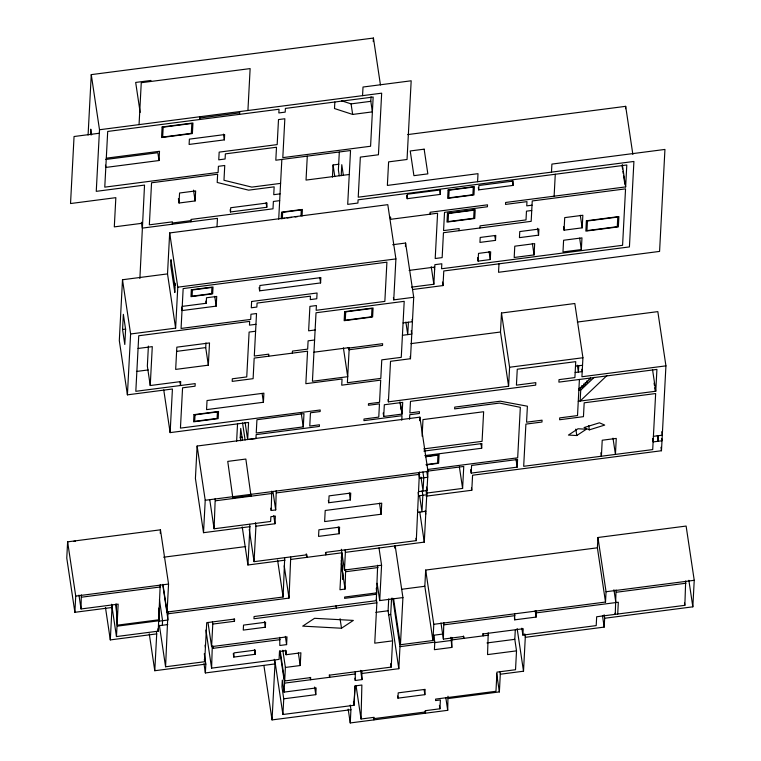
<?xml version="1.0" encoding="UTF-8"?>
<svg xmlns="http://www.w3.org/2000/svg" width="761" height="761" viewBox="0 0 761 761"><rect width="100%" height="100%" fill="white"/><g stroke="black" fill="none" stroke-linecap="round" stroke-linejoin="round"><path stroke-width="1.14" d="M373.584 717.556L373.936 719.877L374.07 717.328L361.037 719.012L361.875 685.024L354.987 685.937L353.97 705.295L282.911 714.503L274.807 660.263M354.93 678.175L355.273 680.486L362.008 679.592L361.808 671.135M139.881 278.516L144.533 185.085L96.257 191.344L99.501 129.751L91.263 74.626L373.432 38.05L380.452 84.966M88.086 135.039L91.263 74.626M284.7 557.87L283.111 597.014L167.078 612.053L168.552 584.058L160.447 529.818L67.624 541.851L66.768 558.06L74.882 612.301L112.01 607.487L111.667 605.176M90.483 134.792L90.778 129.17L91.634 134.935M74.882 612.301L75.729 596.091L67.624 541.851M160.219 584.686L158.231 631.154L116.462 636.567L118.164 604.148L81.037 608.962L81.313 594.864M392.695 244.719L405.603 243.044L413.708 297.285L393.751 299.872L395.91 258.911L387.796 204.661L169.674 232.942L167.515 273.903L122.502 279.744L119.306 340.595L127.41 394.845L172.424 389.004L170.131 432.619L248.571 422.45L247.667 439.611L245.109 422.507M122.559 329.503L123.358 314.322L125.594 329.313L124.794 344.495L122.559 329.503L125.66 329.094M156.366 631.573L156.718 633.884L110.307 639.906L112.01 607.487M139.054 124.623L141.261 82.711L250.131 68.595L247.924 110.507M115.967 604.034L117.489 626.132L159.496 620.681L158.745 608.039M127.41 394.845L130.607 333.984L122.502 279.744M117.489 626.132L116.1 604.158M148.395 346.103L147.349 366.146L150.24 385.532L180.709 381.584L180.5 385.513L179.986 382.089M105.475 165.194L105.808 167.43L159.02 160.533L159.506 151.287L106.293 158.183M150.24 385.532L152.286 346.626L138.074 348.471M172.309 224.219L172.433 221.841L149.346 224.837L151.553 182.773L217.636 174.212L217.199 182.459L248.619 190.155L274.15 186.845L273.741 194.692L280.038 193.874M160.267 533.318L160.447 529.818M179.035 203.016L179.567 193.009L195.653 190.925L195.13 200.933L179.035 203.016L178.397 198.697M204.281 653.718L205.831 664.106L154.778 670.726L156.718 633.884M158.821 610.864L159.325 618.227M130.607 333.984L175.62 328.143L177.779 287.182L169.674 232.942M162.331 625.276L162.569 620.71L159.42 599.63M279.772 637.337L279.81 645.49L286.593 644.615L286.992 636.852L211.596 646.631L212.785 624.077L234.474 621.271L234.588 619.064L206.716 622.669L204.661 661.718L165.575 666.788L168.019 611.435M190.878 221.812L191.001 219.434L272.999 208.809L273.38 201.465L279.677 200.647M199.639 119.525L199.782 116.747M378.988 547.91L381.575 565.223L344.448 570.037L345.38 552.353L424.277 542.127L427.996 471.392L419.882 417.152L197.118 446.032L195.415 478.45L203.52 532.69L249.931 526.679L249.579 524.367M182.231 306.388L206.221 303.278L206.507 297.76L216.723 296.438L216.21 306.131L182.012 310.564L181.518 307.292M208.343 365.175L209.513 342.935L176.837 347.168L175.667 369.408L208.343 365.175L205.717 347.596L205.965 342.916M217.018 226.578L217.456 218.369L142.269 228.119L141.394 222.25M203.52 532.69L205.223 500.272L197.118 446.032M224.362 139.872L224.638 134.564L189.394 139.139L189.109 144.438L224.362 139.872L223.496 134.117M274.293 659.302L274.978 663.925L205.365 672.943L205.831 664.106M230.478 211.967L230.707 207.734L267.006 203.025L266.788 207.268L230.478 211.967L230.145 209.694M306.264 553.827L306.797 557.356L306.93 554.798L254.069 561.656L255.934 526.212L274.959 523.749L275.368 516.101L270.887 516.681L270.64 521.456L214.098 528.781L215.23 498.474M239.553 114.35L239.696 111.582M310.222 677.395L310.574 679.754L310.688 677.594L284.681 680.971L285.385 667.445L300.224 665.523L300.89 652.805L286.06 654.726L286.269 650.655L279.487 651.53L279.078 659.387L211.606 668.139L212.29 646.089M236.633 441.171L237.556 423.516M240.742 440.895L240.229 437.442L240.704 428.395L242.426 439.906M233.798 657.076L234.017 652.881L255.382 650.113L255.154 654.308L233.798 657.076L233.275 653.556M259.615 290.835L259.891 285.499L320.866 277.594L320.581 282.93L259.615 290.835L259.12 287.544M285.042 560.172L247.915 564.985L249.931 526.679M263.42 402.265L263.896 393.171L207.04 400.543L206.554 409.627L263.42 402.265L262.117 393.513M268.681 356.205L268.785 354.16L254.298 356.034L256.524 313.532L250.959 314.255L250.683 319.42L181.07 328.448L183.163 288.581L386.911 262.165L384.847 301.394L316.157 310.298L316.405 305.541L309.908 306.388L308.624 330.826L315.121 329.979M278.707 219.149L281.846 159.429M282.341 218.264L282.654 212.338L301.299 209.922L300.995 215.839M276.243 490.569L275.691 509.918L271.211 510.498L271.763 491.149M265.332 627.226L265.599 622.251L243.53 625.104L243.263 630.089L265.332 627.226L264.505 621.651M350.25 705.076L350.935 709.69L272.038 719.916L274.978 663.925M292.348 353.142L292.452 351.087L307.663 349.118L308.1 340.842L314.597 340.005M302.06 216.048L302.412 209.437L281.58 212.138L281.237 218.749L284.709 218.293M307.292 156.138L306.036 180.081L349.27 174.478M282.911 714.503L283.739 698.817L281.95 686.812L282.302 680.096L284.091 692.101L316.138 687.944L315.777 694.66L283.739 698.817M284.091 692.101L284.566 683.121L279.734 650.807M168.362 613.737L289.028 598.098L290.721 557.081M303.287 426.892L303.981 413.632L256.942 419.73L256.238 432.99L303.287 426.892L301.223 413.042M334.84 102.003L334.498 108.547L352.657 114.435L372.386 111.877L370.807 101.318L371.045 96.752M332.433 177.104L333.071 164.975L338.854 164.224M339.311 152.162L338.379 169.893L339.254 175.762M341.194 175.734L341.775 164.68L343.344 175.182M328.714 502.745L329.075 495.868L350.735 493.052L350.374 499.929L328.714 502.745L328.362 500.424M339.244 533.708L339.596 527.135L318.897 529.818L318.545 536.391L339.244 533.708L338.245 526.973M362.559 95.648L363.016 87.03L411.178 80.79L407.04 159.487L388.605 161.874L387.368 185.418L478.013 173.67L477.585 181.717M341.832 567.335L341.289 560.144M342.231 570.046L342.574 574.089M342.83 579.473L342.907 578.132M373.251 41.608L373.432 38.05M291.063 559.392L341.908 552.8L339.967 589.737L345.066 589.081L345.637 569.38M447.982 696.22L447.706 710.317L350.241 722.95L350.935 709.69M355.273 680.486L355.273 671.602M411.577 287.135L433.856 284.253L434.883 264.676L441.827 263.772L441.561 268.766L622.584 245.299L625.552 188.861L532.243 200.952L531.168 221.337L443.454 232.714L442.151 257.618L435.206 258.512L437.585 213.223L390.564 219.32L390.669 217.38M383.715 416.467L384.324 404.757L402.712 402.369L402.093 414.079L383.715 416.467L383.192 413.004M377.665 565.233L376.267 600.695L254.079 616.534L253.965 618.741L376.866 602.807L376.343 599.345M381.147 514.236L381.727 503.154L325.213 510.479L324.624 521.57L381.147 514.236L379.492 503.164M376.866 602.807L374.745 643.169L392.59 640.857L388.091 610.769L388.719 598.897M577.323 322.055L657.827 311.62L665.932 365.86L581.927 376.752L582.926 357.746L574.821 303.506L501.489 313.009L509.594 367.249L508.595 386.255L388.395 401.837L390.526 361.313L410.483 358.726L413.708 297.285M395.159 545.647L402.921 597.575L379.72 600.591L381.575 565.223M407.183 198.688L407.411 194.207L440.524 189.917L440.286 194.397L407.183 198.688L406.678 195.368M405.423 246.593L405.603 243.044M362.16 673.447L398.821 668.691L390.716 614.45L391.563 598.203M394.569 548.053L394.693 545.694M401.77 420.243L402.008 415.706L363.929 420.643L364.015 419.016L378.769 417.104L379.463 403.844L368.41 405.28L368.486 403.73L379.549 402.303L380.709 380.129L341.727 385.18L342.05 378.997L305.846 383.687L307.558 351.173L254.184 358.089L253.109 378.674L232.191 381.385L232.324 378.797L246.745 376.923L249.104 332.072L255.601 331.235M408.391 322.226L407.744 334.602L405.87 322.065M329.247 674.931L329.599 677.28L329.713 675.131L391.211 667.102L392.59 640.857M409.542 419.235L409.779 414.697L419.359 413.461L419.454 411.691L409.865 412.928L410.474 401.361L535.696 385.133L535.82 382.64L516.424 385.152L517.261 369.228L575.735 361.646L574.897 377.57L559.031 379.634L558.897 382.127L656.914 369.418L655.773 391.24L578.265 401.294M398.821 668.691L399.982 646.65L392.733 598.175M448.324 698.531L499.378 691.911L500.3 674.227L523.511 671.221L525.29 637.328L604.186 627.102L604.653 618.255L692.833 606.831L694.232 580.301L686.118 526.06L597.937 537.494L597.395 547.806L425.675 570.065L433.789 624.315L432.933 640.524L400.448 644.729L402.921 597.575M397.936 698.151L398.212 692.862L425.142 689.371L424.866 694.66L397.936 698.151L397.623 696.068M430.013 214.202L430.117 212.262L487.516 204.823L487.411 206.764L444.529 212.329L443.568 230.602L459.168 228.576L459.054 230.688M419.701 420.719L419.882 417.152M325.47 552.534L325.822 554.883L325.955 552.334L416.296 540.624L419.435 472.01M422.108 436.177L422.983 419.596L483.635 411.739L482.074 441.342L423.753 448.895M432.933 640.524L424.828 586.274L425.675 570.065M412.481 289.532L443.007 285.575L443.777 270.983L629.423 246.916L633.913 161.456L358.231 197.194L360.334 157.108L378.436 154.768L381.67 93.175L99.501 129.751M433.589 638.46L433.76 635.226L443.054 634.018M433.76 635.226L434.797 642.132L434.398 649.685L451.825 647.43L451.882 637.575M463.354 636.053L463.706 638.384L463.81 636.443L443.387 639.088L443.796 622.517M425.104 710.879L425.447 713.2L425.589 710.65L439.934 708.786L440.4 699.949L435.549 700.577L435.625 699.102L495.963 691.283L496.962 672.125L515.53 669.718L516.519 650.855L514.797 639.335L515.283 630.184M451.825 647.43L450.959 637.28M426.103 493.147L462.602 488.419L463.753 466.464L427.197 471.202M478.679 189.87L478.907 185.513L513.237 181.061L513.009 185.418L478.679 189.87L478.336 187.587M478.098 261.128L478.507 253.394L490.674 251.815L490.265 259.549L478.098 261.128L477.585 257.694M479.934 227.977L480.048 225.865L526.013 219.91L526.469 211.168L531.739 210.483M471.202 473.104L471.601 465.447L517.585 459.482L517.185 467.14L471.202 473.104L470.688 469.642M426.112 496.172L471.791 490.255L472.581 475.225L661.471 450.74L665.932 365.86M424.781 455.611L481.665 448.239L481.913 443.568L423.867 451.092M495.506 240.381L495.772 235.434L480.201 237.451L479.944 242.398L495.506 240.381L494.821 235.805M498.988 263.829L498.541 272.286L659.578 251.406L664.943 149.432L551.906 164.091L551.478 172.138M508.595 386.255L500.491 332.015L501.489 313.009M488.229 632.857L487.554 654.603L516.519 650.855M536.01 610.731L536.115 617.066L514.721 619.844L514.626 613.509M534.079 254.906L534.669 243.615L514.778 246.193L514.189 257.484L534.079 254.906L532.367 243.463M538.569 235.159L538.893 229.08L519.763 231.563L519.44 237.641L538.569 235.159L537.542 228.29M685.68 580.976L684.852 605.328L596.672 616.762L596.205 625.599L522.883 635.102L523.216 628.738L483.302 633.913L483.197 635.863L482.855 633.523M554.122 196.186L555.273 174.259M564.063 230.183L564.719 217.617L582.85 215.268L582.184 227.834L564.063 230.183L563.549 226.749M581.347 249.551L581.965 237.87L563.597 240.257L562.988 251.939L581.347 249.551L579.644 238.117M578.721 365.756L578.389 372.091L577.361 365.213M579.416 379.463L577.513 415.582L559.706 417.894L559.611 419.749L583.449 416.657L584.182 402.807L655.649 393.542L652.71 449.58L523.682 466.303L525.899 424.115L541.975 422.032L542.07 420.177L526.564 422.184L527.402 406.203L500.367 401.199L454.726 407.116L454.631 408.885L499.492 403.073L520.324 407.335L517.68 457.808L427.768 469.47M580.205 389.603L580.32 387.416L582.203 387.178L582.003 385.817L583.887 385.58L583.687 384.219L585.57 383.972L585.361 382.621L587.254 382.374L587.045 381.023L588.928 380.776L588.729 379.416L590.612 379.178L590.412 377.817M594.179 377.332L580.719 390.136L580.148 401.047L607.069 375.439M581.889 388.005L582.003 385.817M583.573 386.398L583.687 384.219M585.247 384.8L585.361 382.621M586.931 383.202L587.045 381.023M625.552 108.709L625.675 106.331L407.725 134.583M532.025 205.185L526.745 205.86L526.973 201.636L505.513 204.424L505.618 202.474L625.647 186.911L626.798 164.985L358.089 199.82L357.917 203.044L347.701 204.367L350.536 150.526L275.815 160.219L276.49 147.254L225.37 153.874L225.094 159.001L218.759 159.829L219.168 152.124L277.175 144.6L278.497 119.582L284.842 118.754L282.807 157.632L370.578 146.245L373.166 97.037L285.394 108.414L285.194 112.124L278.84 112.951L279.04 109.232L107.701 131.444L104.771 187.149L218.093 172.452L218.417 166.307L224.752 165.489L223.981 180.271L251.815 187.111L280.59 183.382M433.789 624.315L605.509 602.046L606.051 591.735L597.937 537.494M616.058 589.937L615.24 614.355L615.069 613.223M617.704 614.032L618.332 602.246L536.334 612.871M658.474 435.673L658.179 441.266L657.314 435.482M355.14 685.918L353.97 705.295L353.456 701.832M576.79 435.53L586.341 429.223L577.989 428.766L568.448 435.073L576.79 435.53L575.83 429.118M341.499 628.234L353.342 620.415L314.55 618.312L302.707 626.132L341.499 628.234L340.072 618.703M589.337 429.851L604.719 425.085L599.44 422.802L584.048 427.568L589.337 429.851L588.7 425.58M150.992 80.447L135.677 82.435L140.157 112.419M199.715 118.031L239.629 112.856M99.311 133.242L74.055 136.514L70.535 203.539L115.843 197.66L114.302 226.883L142.526 223.23M341.461 100.756L351.078 103.877L370.807 101.318M105.798 159.468L157.86 152.723L159.02 160.533M172.376 223.011L190.935 220.604M287.021 217.998L291.644 217.399M295.116 216.952L297.437 216.647M177.779 287.182L395.91 258.911M409.095 270.402L434.759 267.073M255.962 324.31L249.465 325.147L249.665 321.38L138.74 335.753L135.819 391.306L195.196 383.611L195.063 386.198L182.564 387.815L180.443 428.11L320.219 409.989L320.143 411.539L310.459 412.795L309.765 426.046L319.458 424.79L319.373 426.417L256.153 434.617L255.953 438.536L248.704 439.478M176.542 351.382L205.717 347.596M403.073 322.921L412.424 321.703L412.091 319.42M402.426 335.297L411.777 334.079L411.263 330.664M136.447 371.463L148.205 369.941M313.96 352.191L349.232 347.615L347.387 382.735L380.804 378.398L381.775 359.858L401.266 357.337L404.205 301.337L316.024 312.771L312.429 381.261L347.701 376.695L343.392 347.844M349.204 348.024L382.621 343.687L382.536 345.427L349.118 349.756L348.1 347.663M410.93 343.63L500.491 332.015M509.594 367.249L582.926 357.746M575.497 366.174L582.536 365.261M575.164 372.51L582.203 371.596L581.861 369.304M578.636 389.023L580.519 388.776L580.32 387.416M578.836 390.374L580.719 390.136M240.229 437.442L242.302 437.175M425.475 456.429L439.068 454.659L438.612 463.287L426.16 464.904M425.466 456.771L437.955 455.154L437.537 463.088L426.179 464.562M653.404 436.329L662.289 435.178L661.775 431.706M205.223 500.272L427.996 471.392M232.961 497.884L251.063 495.535M215.572 500.786L272.105 493.461M276.585 492.881L419.777 474.312M418.873 491.577L426.988 490.531L426.464 487.03M73.627 541.385L75.491 541.147M425.894 511.268L417.779 512.315L417.437 510.003M163.663 557.204L245.698 546.569M75.729 596.091L168.552 584.058M81.655 597.176L160.552 586.95M345.979 571.692L378.008 567.544M117.536 625.152L159.544 619.701M401.618 589.29L424.828 586.274M158.754 621.204L168.038 620.006L162.787 584.867M158.516 625.77L167.791 624.572M375.82 612.358L388.091 610.769M388.424 614.755L390.716 614.45M606.051 591.735L694.232 580.301M616.4 592.248L686.013 583.221M212.642 648.391L280.115 639.649M444.139 624.819L514.94 615.649M399.982 646.65L434.797 642.132M452.224 639.877L488.572 635.159M434.531 642.626L450.797 640.524M486.992 642.94L514.797 639.335M284.566 683.121L355.625 673.913M374.003 718.631L425.513 711.954M625.675 106.331L632.857 154.416M688.867 580.282L692.833 606.831M622.317 164.633L625.647 186.911M622.041 165.403L622.565 168.923M622.917 171.263L623.269 173.613M623.62 175.962L624.848 184.172M652.558 369.77L655.773 391.24M654.099 383.154L654.441 385.466M654.783 387.768L655.307 391.23M661.651 438.46L661.994 440.771L653.109 441.922L652.586 438.45M684.519 603.083L684.852 605.328M660.957 447.278L661.471 450.74M580.31 215.258L582.184 227.834M612.995 438.155L615.43 454.412L616.267 438.412L602.227 440.229L601.39 456.229L600.867 452.747M613.937 589.727L615.858 602.56M597.395 547.806L605.509 602.046M604.139 614.793L604.653 618.255M602.465 615.563L604.186 627.102M512.334 180.861L513.009 185.418M489.066 251.539L490.265 259.549M515.977 459.064L517.185 467.14M535.154 610.655L536.115 617.066M524.776 633.865L525.29 637.328M521.846 628.177L522.883 635.102M517.128 628.519L523.511 671.221M514.398 617.704L514.721 619.844M480.962 443.539L481.665 448.239M439.63 189.965L440.286 194.397M442.483 282.055L443.007 285.575M499.958 671.915L500.3 674.227M471.449 487.944L471.791 490.255M496.619 673.447L499.378 691.911M434.265 267.32L434.617 269.66M431.221 266.654L433.856 284.253M459.387 466.95L462.602 488.419M390.212 216.98L390.564 219.32M410.141 356.424L410.483 358.726M426.816 471.44L427.682 477.271L419.568 478.317L418.873 473.656M426.074 490.141L426.769 494.764L418.655 495.82L418.131 492.348M422.888 471.953L423.763 477.775L423.059 491.035L420.976 477.052M393.408 297.561L393.751 299.872M425.228 510.669L425.751 514.132M422.146 490.645L422.84 495.268L421.975 511.773L419.558 495.601M440.971 622.936L443.387 639.088M419.787 512.115L424.277 542.127M445.803 697.618L447.706 710.317M400.372 402.54L402.093 414.079M399.934 401.856L401.142 409.932M351.078 103.877L352.657 114.435M415.953 538.312L416.296 540.624M439.42 705.323L439.934 708.786M388.053 399.535L388.395 401.837M424.086 689.447L424.866 694.66M333.071 164.975L334.811 176.628M393.551 598.565L400.448 644.729M390.697 663.64L391.211 667.102M377.133 583.278L379.72 600.591M376.334 592.41L376.6 594.217L344.581 598.365L344.647 597.033L376.676 592.876L376.286 588.148M319.763 277.442L320.581 282.93M349.337 492.976L350.374 499.929M345.028 550.041L345.38 552.353M360.628 670.365L362.008 679.592M341.347 549.261L344.448 570.037M341.27 563.692L345.066 589.081M356.034 685.547L361.037 719.012M336.02 605.756L336.362 608.058M348.177 709.1L350.241 722.95M266.103 202.721L266.788 207.268M314.635 687.021L315.777 694.66M298.341 652.909L300.224 665.523M284.205 565.784L289.028 598.098M272.933 491.444L275.691 509.918M273.751 515.673L274.959 523.749M270.868 508.186L271.211 510.498M277.584 560.086L283.111 597.014M285.356 636.377L286.593 644.615M285.375 650.141L286.06 654.726M282.816 650.246L285.385 667.445M280.191 650.959L284.681 680.971M242.55 422.926L245.109 440.039M255.42 522.75L255.934 526.212M250.673 493.841L251.025 496.191L245.851 459.045L227.748 461.394L232.923 498.541L232.571 496.182M214.745 296.305L216.21 306.131M249.247 529.342L254.069 561.656M193.513 190.145L195.13 200.933M263.934 665.675L272.038 719.916M242.226 526.907L247.915 564.985M205.889 301.099L206.221 303.278M254.459 649.609L255.154 654.308M234.131 618.969L234.474 621.271M209.789 499.929L214.098 528.781M175.144 283.159L175.487 285.442M167.515 273.903L175.62 328.143M212.433 621.775L212.785 624.077M212.937 646.003L213.28 648.315M207.972 622.393L211.596 646.631M205.908 630.051L211.606 668.139M205.07 645.119L205.413 647.43M204.319 659.416L204.661 661.718M163.748 389.917L170.131 432.619M203.986 663.716L205.365 672.943M162.94 584.353L167.078 612.053M159.372 625.238L165.575 666.788M157.888 628.843L158.231 631.154M149.261 633.789L154.778 670.726M111.629 604.253L116.462 636.567M105.475 607.592L110.307 639.906M78.963 595.112L81.037 608.962M341.318 556.824L343.182 579.292M162.112 126.982L161.551 137.551L192.39 133.556L192.942 122.987L162.112 126.982M163.177 127.192L162.664 137.066L191.315 133.356L191.839 123.472L163.177 127.192M171.016 259.843L170.74 265.151L174.83 292.49L175.106 287.182L171.016 259.843M191.344 289.77L190.982 296.657L212.661 293.851L213.023 286.964L191.344 289.77M192.419 289.979L192.095 296.172L211.596 293.641L211.919 287.449L192.419 289.979M193.969 414.65L193.589 421.822L218.169 418.636L218.54 411.463L193.969 414.65M195.035 414.85L194.702 421.328L217.094 418.426L217.437 411.948L195.035 414.85M251.625 301.48L251.301 307.777L256.866 307.054L257.075 303.078L310.45 296.162L310.269 299.606L316.766 298.759L317.071 293.004L251.625 301.48M344.638 311.658L344.162 320.695L372.605 317.004L373.08 307.967L344.638 311.658M345.703 311.867L345.266 320.2L371.539 316.795L371.977 308.462L345.703 311.867M448.086 190.003L447.649 198.355L473.951 194.94L474.388 186.597L448.086 190.003M447.458 213.28L446.992 222.088L474.74 218.493L475.206 209.684L447.458 213.28M449.161 190.212L448.752 197.87L472.876 194.74L473.275 187.082L449.161 190.212M448.533 213.48L448.105 221.603L473.675 218.283L474.103 210.169L448.533 213.48M586.389 220.785L585.846 231.097L618.351 226.883L618.893 216.571L586.389 220.785M587.463 220.985L586.959 230.612L617.276 226.683L617.789 217.056L587.463 220.985M424.153 149.175L410.227 150.973L413.917 175.667L427.844 173.869L424.153 149.175"/></g></svg>
